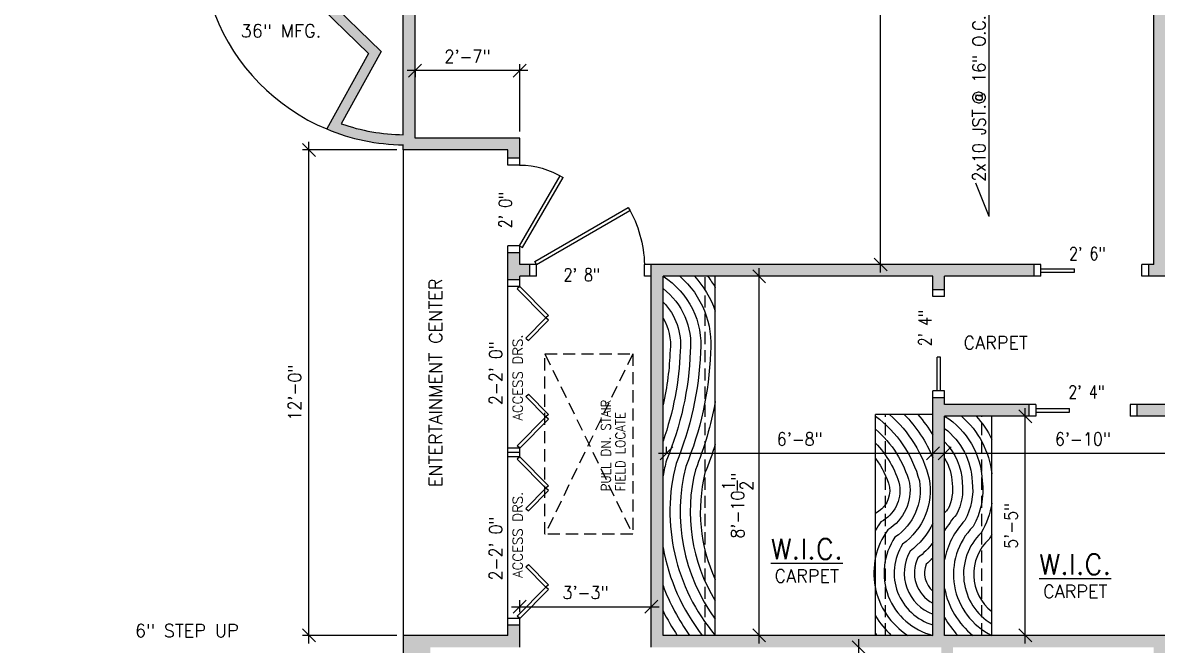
# Model space of a CAD drawing. Header units: inches. Extents: x -2 to 1640, y -2 to 1106.
# Drawn here: x 869.4 to 1205.8, y 503 to 687.7 of the extents above; entities that cross this region are included whole.
import ezdxf
from ezdxf.enums import TextEntityAlignment as Align

# ---------------------------------------------------------------- set-up
doc = ezdxf.new("R2010")
doc.units = ezdxf.units.IN
doc.header["$LTSCALE"] = 14.4
doc.header["$MEASUREMENT"] = 0
doc.linetypes.add('HIDDEN', pattern=[0.375, 0.25, -0.125])
for name, color, linetype in [('A-ANNO-DIMS', 1, 'Continuous'), ('A-ANNO-TEXT', 7, 'Continuous'), ('A-DOOR', 6, 'Continuous'), ('A-FLOR-PATT', 9, 'Continuous'), ('A-WALL', 4, 'Continuous'), ('A-WALL-PATT', 9, 'Continuous'), ('ALL-ELSE', 31, 'Continuous')]:
    doc.layers.add(name, color=color, linetype=linetype)
doc.styles.add('RS', font='romans.shx', dxfattribs={"width": 0.9})
doc.dimstyles.new('RS', dxfattribs={"dimtxt": 0.18, "dimasz": 0.18, "dimexe": 0.18, "dimexo": 0.0625, "dimgap": 0.09, "dimtad": 0, "dimtih": 1, "dimtoh": 1, "dimdec": 4, "dimzin": 0, "dimdsep": 46, "dimtxsty": 'RS', "dimcen": 0.09, "dimclrt": 7, "dimadec": 0, "dimazin": 0, "dimtfac": 1, "dimtdec": 4, "dimtofl": 0, "dimtmove": 0, "dimatfit": 3, "dimfxl": 0, "dimtolj": 1, "dimtzin": 0, "dimarcsym": 0})

# ---------------------------------------------------------------- blocks, each defined once
blk = doc.blocks.new('C002')
for p, q in [((0, 0), (-0.5, -0.87)), ((0, 0), (27.7, -16)), ((-0.5, -0.87), (27.21, -16.87))]:
    blk.add_line(p, q)
blk.add_arc((-3.19, 0.87), 35.2, 329.7327, 358.5756)
blk = doc.blocks.new('C004')
for p, q in [((-0.49, 0.86), (20.29, 12.86)), ((0.01, -0.01), (20.81, 12)), ((0.01, -0.01), (-0.49, 0.86))]:
    blk.add_line(p, q)
blk.add_arc((-0.18, -0.02), 24.18, 0.034, 32.1808)
blk = doc.blocks.new('_Oblique')
at = {"color": 0, "linetype": 'ByBlock', "lineweight": -2}
blk.add_line((-0.5, -0.5), (0.5, 0.5), dxfattribs=at)
blk = doc.blocks.new('*D33')
at = {"layer": 'A-ANNO-DIMS', "color": 0}
for p, q in [((478.27, 789.39), (478.27, 942.39)), ((1348.27, 685.39), (1348.27, 942.39)), ((475.87, 940.47), (1350.67, 940.47))]:
    blk.add_line(p, q, dxfattribs=at)
at = {"layer": 'Defpoints', "color": 0}
for p in [(1348.27, 940.47), (478.27, 787.47), (1348.27, 683.47)]:
    blk.add_point(p, dxfattribs=at)
at = {"layer": 'A-ANNO-DIMS', "color": 0, "xscale": 3.84, "yscale": 3.84, "zscale": 3.84, "rotation": 180}
blk.add_blockref('_Oblique', (478.27, 940.47), dxfattribs=at)
at = {"layer": 'A-ANNO-DIMS', "color": 0, "xscale": 3.84, "yscale": 3.84, "zscale": 3.84}
blk.add_blockref('_Oblique', (1348.27, 940.47), dxfattribs=at)
at = {"layer": 'A-ANNO-DIMS', "color": 7, "insert": (913.27, 944.68), "char_height": 3.84, "attachment_point": 5, "style": 'RS'}
blk.add_mtext('\\A1;72\'-6"', dxfattribs=at)
blk = doc.blocks.new('*D68')
at = {"layer": 'A-ANNO-DIMS', "color": 0}
for p, q in [((980.35, 649.97), (952.35, 649.97)), ((954.27, 503.57), (954.27, 652.37)), ((980.35, 505.97), (952.35, 505.97))]:
    blk.add_line(p, q, dxfattribs=at)
at = {"layer": 'Defpoints', "color": 0}
for p in [(954.27, 649.97), (982.27, 649.97), (982.27, 505.97)]:
    blk.add_point(p, dxfattribs=at)
at = {"layer": 'A-ANNO-DIMS', "color": 0, "xscale": 3.84, "yscale": 3.84, "zscale": 3.84}
for p, rotation in [((954.27, 649.97), 90), ((954.27, 505.97), 270)]:
    blk.add_blockref('_Oblique', p, dxfattribs=dict(at, rotation=rotation))
at = {"layer": 'A-ANNO-DIMS', "color": 7, "insert": (950.06, 577.97), "char_height": 3.84, "attachment_point": 5, "rotation": 90, "style": 'RS'}
blk.add_mtext('\\A1;12\'-0"', dxfattribs=at)
blk = doc.blocks.new('*D69')
at = {"layer": 'A-ANNO-DIMS', "color": 0}
for p, q in [((1016.77, 512.89), (1016.77, 516.39)), ((1014.37, 514.47), (1058.17, 514.47))]:
    blk.add_line(p, q, dxfattribs=at)
at = {"layer": 'Defpoints', "color": 0}
for p in [(1055.77, 514.47), (1055.77, 514.47), (1016.77, 510.97)]:
    blk.add_point(p, dxfattribs=at)
at = {"layer": 'A-ANNO-DIMS', "color": 0, "xscale": 3.84, "yscale": 3.84, "zscale": 3.84, "rotation": 180}
blk.add_blockref('_Oblique', (1016.77, 514.47), dxfattribs=at)
at = {"layer": 'A-ANNO-DIMS', "color": 0, "xscale": 3.84, "yscale": 3.84, "zscale": 3.84}
blk.add_blockref('_Oblique', (1055.77, 514.47), dxfattribs=at)
at = {"layer": 'A-ANNO-DIMS', "color": 7, "insert": (1036.27, 518.68), "char_height": 3.84, "attachment_point": 5, "style": 'RS'}
blk.add_mtext('\\A1;3\'-3"', dxfattribs=at)
blk = doc.blocks.new('*D70')
at = {"layer": 'A-ANNO-DIMS', "color": 0}
for p, q in [((1060.29, 559.85), (1060.29, 561.89)), ((1139.27, 559.85), (1139.27, 561.89)), ((1057.89, 559.97), (1141.67, 559.97))]:
    blk.add_line(p, q, dxfattribs=at)
at = {"layer": 'Defpoints', "color": 0}
for p in [(1139.27, 559.97), (1060.29, 557.93), (1139.27, 557.93)]:
    blk.add_point(p, dxfattribs=at)
at = {"layer": 'A-ANNO-DIMS', "color": 0, "xscale": 3.84, "yscale": 3.84, "zscale": 3.84, "rotation": 180}
blk.add_blockref('_Oblique', (1060.29, 559.97), dxfattribs=at)
at = {"layer": 'A-ANNO-DIMS', "color": 0, "xscale": 3.84, "yscale": 3.84, "zscale": 3.84}
blk.add_blockref('_Oblique', (1139.27, 559.97), dxfattribs=at)
at = {"layer": 'A-ANNO-DIMS', "color": 7, "insert": (1099.78, 564.18), "char_height": 3.84, "attachment_point": 5, "style": 'RS'}
blk.add_mtext('\\A1;6\'-8"', dxfattribs=at)
blk = doc.blocks.new('*D71')
at = {"layer": 'A-ANNO-DIMS', "color": 0}
blk.add_line((1140.37, 559.97), (1227.17, 559.97), dxfattribs=at)
at = {"layer": 'Defpoints', "color": 0}
for p in [(1142.77, 559.97), (1224.77, 559.97), (1224.77, 559.97)]:
    blk.add_point(p, dxfattribs=at)
at = {"layer": 'A-ANNO-DIMS', "color": 0, "xscale": 3.84, "yscale": 3.84, "zscale": 3.84, "rotation": 180}
blk.add_blockref('_Oblique', (1142.77, 559.97), dxfattribs=at)
at = {"layer": 'A-ANNO-DIMS', "color": 0, "xscale": 3.84, "yscale": 3.84, "zscale": 3.84}
blk.add_blockref('_Oblique', (1224.77, 559.97), dxfattribs=at)
at = {"layer": 'A-ANNO-DIMS', "color": 7, "insert": (1183.77, 564.18), "char_height": 3.84, "attachment_point": 5, "style": 'RS'}
blk.add_mtext('\\A1;6\'-10"', dxfattribs=at)
blk = doc.blocks.new('*D72')
at = {"layer": 'A-ANNO-DIMS', "color": 0}
blk.add_line((1087.77, 503.57), (1087.77, 614.87), dxfattribs=at)
at = {"layer": 'Defpoints', "color": 0}
for p in [(1087.77, 612.47), (1087.77, 612.47), (1087.77, 505.97)]:
    blk.add_point(p, dxfattribs=at)
at = {"layer": 'A-ANNO-DIMS', "color": 0, "xscale": 3.84, "yscale": 3.84, "zscale": 3.84}
for p, rotation in [((1087.77, 612.47), 90), ((1087.77, 505.97), 270)]:
    blk.add_blockref('_Oblique', p, dxfattribs=dict(at, rotation=rotation))
at = {"layer": 'A-ANNO-DIMS', "color": 7, "insert": (1081.37, 544.47), "char_height": 3.84, "attachment_point": 5, "rotation": 90, "style": 'RS'}
blk.add_mtext('\\A1;8\'-10{\\H1.000000x;\\S1/2;}"', dxfattribs=at)
blk = doc.blocks.new('*D73')
at = {"layer": 'A-ANNO-DIMS', "color": 0}
blk.add_line((1117.27, 504.87), (1117.27, 456.07), dxfattribs=at)
at = {"layer": 'Defpoints', "color": 0}
for p in [(1117.27, 502.47), (1117.27, 458.47), (1117.27, 458.47)]:
    blk.add_point(p, dxfattribs=at)
at = {"layer": 'A-ANNO-DIMS', "color": 0, "xscale": 3.84, "yscale": 3.84, "zscale": 3.84}
for p, rotation in [((1117.27, 502.47), 90), ((1117.27, 458.47), 270)]:
    blk.add_blockref('_Oblique', p, dxfattribs=dict(at, rotation=rotation))
at = {"layer": 'A-ANNO-DIMS', "color": 7, "insert": (1113.06, 480.47), "char_height": 3.84, "attachment_point": 5, "rotation": 90, "style": 'RS'}
blk.add_mtext('\\A1;3\'-8"', dxfattribs=at)
blk = doc.blocks.new('*D90')
at = {"layer": 'A-ANNO-DIMS', "color": 0}
for p, q in [((1019.17, 673.47), (983.37, 673.47)), ((985.77, 673.55), (985.77, 671.55)), ((1016.77, 655.39), (1016.77, 675.39))]:
    blk.add_line(p, q, dxfattribs=at)
at = {"layer": 'Defpoints', "color": 0}
for p in [(985.77, 675.47), (985.77, 673.47), (1016.77, 653.47)]:
    blk.add_point(p, dxfattribs=at)
at = {"layer": 'A-ANNO-DIMS', "color": 0, "xscale": 3.84, "yscale": 3.84, "zscale": 3.84, "rotation": 180}
blk.add_blockref('_Oblique', (985.77, 673.47), dxfattribs=at)
at = {"layer": 'A-ANNO-DIMS', "color": 0, "xscale": 3.84, "yscale": 3.84, "zscale": 3.84}
blk.add_blockref('_Oblique', (1016.77, 673.47), dxfattribs=at)
at = {"layer": 'A-ANNO-DIMS', "color": 7, "insert": (1001.27, 677.68), "char_height": 3.84, "attachment_point": 5, "style": 'RS'}
blk.add_mtext('\\A1;2\'-7"', dxfattribs=at)
blk = doc.blocks.new('*D91')
at = {"layer": 'A-ANNO-DIMS', "color": 0}
for p, q in [((1123.77, 613.57), (1123.77, 784.37)), ((1092.69, 781.97), (1125.69, 781.97)), ((1122.85, 615.97), (1121.85, 615.97))]:
    blk.add_line(p, q, dxfattribs=at)
at = {"layer": 'Defpoints', "color": 0}
for p in [(1090.77, 781.97), (1123.77, 781.97), (1124.77, 615.97)]:
    blk.add_point(p, dxfattribs=at)
at = {"layer": 'A-ANNO-DIMS', "color": 0, "xscale": 3.84, "yscale": 3.84, "zscale": 3.84}
for p, rotation in [((1123.77, 781.97), 90), ((1123.77, 615.97), 270)]:
    blk.add_blockref('_Oblique', p, dxfattribs=dict(at, rotation=rotation))
at = {"layer": 'A-ANNO-DIMS', "color": 7, "insert": (1119.56, 698.97), "char_height": 3.84, "attachment_point": 5, "rotation": 90, "style": 'RS'}
blk.add_mtext('\\A1;13\'-10"', dxfattribs=at)
blk = doc.blocks.new('*D96')
at = {"layer": 'A-ANNO-DIMS', "color": 0}
for p, q in [((1166.67, 503.57), (1166.67, 573.37)), ((1165.85, 570.97), (1164.75, 570.97)), ((1166.06, 505.97), (1164.75, 505.97))]:
    blk.add_line(p, q, dxfattribs=at)
at = {"layer": 'Defpoints', "color": 0}
for p in [(1166.67, 570.97), (1167.77, 570.97), (1167.98, 505.97)]:
    blk.add_point(p, dxfattribs=at)
at = {"layer": 'A-ANNO-DIMS', "color": 0, "xscale": 3.84, "yscale": 3.84, "zscale": 3.84}
for p, rotation in [((1166.67, 570.97), 90), ((1166.67, 505.97), 270)]:
    blk.add_blockref('_Oblique', p, dxfattribs=dict(at, rotation=rotation))
at = {"layer": 'A-ANNO-DIMS', "color": 7, "insert": (1162.47, 538.47), "char_height": 3.84, "attachment_point": 5, "rotation": 90, "style": 'RS'}
blk.add_mtext('\\A1;5\'-5"', dxfattribs=at)

msp = doc.modelspace()

# ---------------------------------------------------------------- hatches: boundary and pattern name
at = {"layer": 'A-WALL-PATT'}
for points in [[(1262.26592, 683.46951), (1210.26592, 683.46951), (1210.26592, 751.46951), (1204.76592, 751.46951), (1204.76592, 615.96951), (1203.26592, 615.96951), (1203.26592, 612.46951), (1208.26592, 612.46951), (1208.26592, 677.96951), (1262.26592, 677.96951)], [(1019.76592, 615.96951), (1016.76592, 615.96951), (1016.76592, 619.46951), (1013.26592, 619.46951), (1013.26592, 611.46951), (1016.76592, 611.46951), (1016.76592, 612.46951), (1019.76592, 612.46951)], [(1280.26592, 480.96951), (1270.76592, 480.96951), (1270.76592, 510.96951), (1267.26592, 510.96951), (1267.26592, 506.46951), (1258.26592, 506.46951), (1258.26592, 502.96951), (1267.26592, 502.96951), (1267.26592, 480.96951), (1208.26592, 480.96951), (1208.26592, 502.46951), (1226.51592, 502.46951), (1226.51592, 502.96951), (1230.26592, 502.96951), (1230.26592, 506.46951), (1228.26592, 506.46951), (1228.26592, 574.46951), (1199.76592, 574.46951), (1199.76592, 570.96951), (1224.76592, 570.96951), (1224.76592, 505.96951), (1142.76592, 505.96951), (1142.76592, 570.96951), (1167.76592, 570.96951), (1167.76592, 574.46951), (1142.76592, 574.46951), (1142.76592, 576.46951), (1139.26592, 576.46951), (1139.26592, 505.96951), (1059.26592, 505.96951), (1059.26592, 612.46951), (1139.26592, 612.46951), (1139.26592, 608.46951), (1142.76592, 608.46951), (1142.76592, 612.46951), (1169.26592, 612.46951), (1169.26592, 615.96951), (1055.76592, 615.96951), (1055.76592, 612.46951), (1055.76592, 502.46951), (1141.76592, 502.46951), (1141.76592, 499.46951), (1145.26592, 499.46951), (1145.26592, 502.46951), (1204.76592, 502.46951), (1204.76592, 461.46951), (1210.26592, 461.46951), (1210.26592, 475.46951), (1280.26592, 475.46951)], [(1016.76592, 508.96951), (1013.26592, 508.96951), (1013.26592, 505.96951), (982.26592, 505.96951), (982.26592, 498.46951), (990.26592, 498.46951), (990.26592, 502.46951), (1016.76592, 502.46951)]]:
    msp.add_hatch(color=256, dxfattribs=at).paths.add_polyline_path(points)
h = msp.add_hatch(color=256, dxfattribs=at)
h.paths.add_polyline_path([(985.76592, 719.46951), (980.26592, 719.46951), (980.26592, 715.46951), (917.26592, 715.46951), (917.26592, 709.96951), (922.26626, 709.96951, 0.083775999), (926.36186, 690.1754), (947.38659, 702.49088), (971.91922, 678.5665), (959.54159, 656.16462, 0.096389061), (982.26592, 651.46954), (982.26592, 649.96951), (1013.26592, 649.96951), (1013.26592, 647.46951), (1016.76592, 647.46951), (1016.76592, 653.46951), (985.76592, 653.46951)])
h.paths.add_polyline_path([(982.26592, 709.96951), (982.26592, 654.46975, -0.081582588), (963.83297, 657.72818), (975.65113, 679.11749), (947.84374, 706.23544), (927.97604, 694.59771, -0.067888565), (925.2684, 709.96951)], flags=16)

# ---------------------------------------------------------------- linework, layer by layer
at = {"layer": 'A-ANNO-TEXT'}
for q in [(1156.01249, 724.17479), (1152.05909, 640.06913)]:
    msp.add_line((1156.01249, 630.17479), q, dxfattribs=at)
at = {"layer": 'A-DOOR'}
for p, q in [((1013.26592, 645.46951), (1013.26592, 647.46951)), ((1016.76592, 645.46951), (1016.76592, 647.46951)), ((1016.76592, 645.46951), (1013.26592, 645.46951)), ((1016.76592, 621.46951), (1013.26592, 621.46951)), ((1013.26592, 619.46951), (1013.26592, 621.46951)), ((1016.76592, 619.46951), (1016.76592, 621.46951)), ((1021.76592, 615.96951), (1019.76592, 615.96951)), ((1021.76592, 612.46951), (1021.76592, 615.96951)), ((1053.76592, 612.46951), (1053.76592, 615.96951)), ((1055.76592, 615.96951), (1053.76592, 615.96951)), ((1171.26592, 615.96951), (1169.26592, 615.96951)), ((1171.26592, 612.46951), (1171.26592, 615.96951)), ((1203.26592, 615.96951), (1201.26592, 615.96951)), ((1201.26592, 612.46951), (1201.26592, 615.96951)), ((1021.76592, 612.46951), (1019.76592, 612.46951)), ((1055.76592, 612.46951), (1053.76592, 612.46951)), ((1171.26592, 612.46951), (1169.26592, 612.46951)), ((1171.26592, 614.71951), (1181.26592, 614.71951)), ((1171.26592, 613.71951), (1181.26592, 613.71951)), ((1181.26592, 613.71951), (1181.26592, 614.71951)), ((1203.26592, 612.46951), (1201.26592, 612.46951)), ((1013.26592, 609.46951), (1013.26592, 611.46951)), ((1016.76592, 609.46951), (1013.26592, 609.46951)), ((1013.26592, 561.46951), (1013.26592, 609.46951)), ((1016.76592, 609.46951), (1016.05361, 608.76764)), ((1016.76592, 609.46951), (1016.76592, 611.46951)), ((1016.76592, 609.46951), (1025.27465, 600.83426)), ((1016.05361, 608.76764), (1024.56234, 600.13239)), ((1139.26592, 606.46951), (1139.26592, 608.46951)), ((1142.76592, 606.46951), (1139.26592, 606.46951)), ((1142.76592, 606.46951), (1142.76592, 608.46951)), ((1018.62864, 594.11045), (1024.56234, 600.13239)), ((1019.34095, 593.40859), (1025.27465, 599.43052)), ((1025.27465, 600.83426), (1024.56234, 600.13239)), ((1025.27465, 599.43052), (1024.56234, 600.13239)), ((1018.62864, 594.11045), (1019.34095, 593.40859)), ((1140.51592, 578.46951), (1140.51592, 588.46951)), ((1141.51592, 588.46951), (1140.51592, 588.46951)), ((1141.51592, 578.46951), (1141.51592, 588.46951)), ((1018.62864, 576.82856), (1019.34095, 577.53043)), ((1018.62864, 576.82856), (1024.56234, 570.80663)), ((1019.34095, 577.53043), (1025.27465, 571.5085)), ((1142.76592, 578.46951), (1139.26592, 578.46951)), ((1139.26592, 576.46951), (1139.26592, 578.46951)), ((1142.76592, 576.46951), (1142.76592, 578.46951)), ((1169.76592, 574.46951), (1167.76592, 574.46951)), ((1169.76592, 574.46951), (1169.76592, 570.96951)), ((1169.76592, 573.21951), (1179.76592, 573.21951)), ((1169.76592, 572.21951), (1179.76592, 572.21951)), ((1179.76592, 572.21951), (1179.76592, 573.21951)), ((1197.76592, 574.46951), (1197.76592, 570.96951)), ((1199.76592, 574.46951), (1197.76592, 574.46951)), ((1016.05361, 562.17138), (1024.56234, 570.80663)), ((1016.76592, 561.46951), (1025.27465, 570.10476)), ((1025.27465, 571.5085), (1024.56234, 570.80663)), ((1025.27465, 570.10476), (1024.56234, 570.80663)), ((1169.76592, 570.96951), (1167.76592, 570.96951)), ((1199.76592, 570.96951), (1197.76592, 570.96951)), ((1016.76592, 561.46951), (1016.05361, 562.17138)), ((1016.76592, 561.46951), (1013.26592, 561.46951)), ((1013.26592, 558.96951), (1013.26592, 561.46951)), ((1016.76592, 560.21951), (1013.26592, 560.21951)), ((1016.76592, 558.96951), (1013.26592, 558.96951)), ((1013.26592, 510.96951), (1013.26592, 558.96951)), ((1016.76592, 558.96951), (1016.05361, 558.26764)), ((1016.76592, 558.96951), (1016.76592, 561.46951)), ((1016.76592, 558.96951), (1025.27465, 550.33426)), ((1016.05361, 558.26764), (1024.56234, 549.63239)), ((1018.62864, 543.61045), (1024.56234, 549.63239)), ((1019.34095, 542.90859), (1025.27465, 548.93052)), ((1025.27465, 550.33426), (1024.56234, 549.63239)), ((1025.27465, 548.93052), (1024.56234, 549.63239)), ((1018.62864, 543.61045), (1019.34095, 542.90859)), ((1018.62864, 526.32856), (1019.34095, 527.03043)), ((1018.62864, 526.32856), (1024.56234, 520.30663)), ((1019.34095, 527.03043), (1025.27465, 521.0085)), ((1016.05361, 511.67138), (1024.56234, 520.30663)), ((1016.76592, 510.96951), (1025.27465, 519.60476)), ((1025.27465, 521.0085), (1024.56234, 520.30663)), ((1025.27465, 519.60476), (1024.56234, 520.30663)), ((1016.76592, 510.96951), (1016.05361, 511.67138)), ((1016.76592, 510.96951), (1013.26592, 510.96951)), ((1013.26592, 508.96951), (1013.26592, 510.96951)), ((1016.76592, 508.96951), (1016.76592, 510.96951))]:
    msp.add_line(p, q, dxfattribs=at)
at = {"layer": 'A-FLOR-PATT'}
for points in [[(1059.26592, 612.46951, -0.283934545), (1070.35716, 589.92821, -0.08862824), (1063.14224, 556.96951, 0.243760434), (1074.76592, 505.96951, 1.592057297)], [(1064.27727, 612.46951, -0.240715197), (1073.35162, 589.72802, -0.087873855), (1065.99519, 556.01858, 0.224648371), (1074.76592, 510.81032)], [(1068.56811, 612.46951, -0.101581299), (1074.76592, 602.16331)], [(1072.49856, 612.46951, -0.03044837), (1074.76592, 609.16975)], [(1059.26592, 608.82184, -0.260077434), (1067.36278, 590.13248, -0.08941882), (1060.29222, 557.92869, 0.019836125), (1059.26592, 553.29533, 0.019836125)], [(1059.26592, 604.83742, -0.225503248), (1064.36851, 590.34201, -0.076104166), (1059.26592, 563.60972, -0.076104166)], [(1059.26592, 600.01593, -0.167082186), (1061.37437, 590.55851, -0.047059152), (1059.26592, 574.37024, -0.047059152)], [(1074.76592, 575.30388, -0.051834166), (1068.85117, 555.07619, 0.201273128), (1074.76592, 516.19046)], [(1122.26592, 570.96951, -0.169958302), (1135.27516, 551.79034, -0.294645178), (1128.04003, 535.11141, 0.520893353), (1139.26592, 505.96951, 1.592057297)], [(1126.42379, 571.46951, -0.150395301), (1138.21062, 552.42379, -0.287850793), (1130.23294, 532.98065, 0.495626946), (1139.26592, 509.07796)], [(1130.78377, 571.46951, -0.094404692), (1139.26592, 558.648)], [(1134.84604, 571.46951, -0.043097124), (1139.26592, 565.30688)], [(1142.76592, 570.96951, -0.247324822), (1153.92827, 551.75968, -0.161207008), (1151.18669, 538.24936, 0.514606263), (1156.76592, 505.96951, 1.592057297)], [(1147.78015, 570.96951, -0.185960732), (1156.76592, 553.89876)], [(1152.071, 570.96951, -0.069515755), (1156.76592, 564.17943)], [(1122.26592, 567.13315, -0.150495848), (1132.33737, 551.16337, -0.302595435), (1125.91866, 537.31524, 0.427730808), (1131.83226, 505.96951)], [(1142.76592, 567.32351, -0.224261467), (1150.93539, 551.51798, -0.157864972), (1148.76059, 540.05687, 0.145383197), (1142.76592, 528.32834, 0.145383197)], [(1074.76592, 562.70935, -0.021682509), (1071.71032, 554.14271, 0.170791078), (1074.76592, 522.53752)], [(1122.26592, 563.01597, -0.125457197), (1129.39595, 550.54645, -0.312570664), (1123.87496, 539.59837, 0.028848227), (1122.26592, 537.19919, 0.028848227)], [(1142.76592, 563.34045, -0.190761926), (1147.94165, 551.2752, -0.154167773), (1146.3, 541.81845, 0.05758083), (1142.76592, 536.97197, 0.05758083)], [(1142.76592, 558.51668, -0.133780957), (1144.9465, 551.03066, -0.14994314), (1143.80208, 543.53032, 0.013764181), (1142.76592, 542.30666, 0.013764181)], [(1122.26592, 558.39717, -0.091156669), (1126.44836, 549.94664, -0.313041942), (1122.26592, 542.14124, -0.313041942)], [(1156.76592, 545.17197, -0.094443765), (1153.57874, 536.39649, 0.494187228), (1156.76592, 509.37056)], [(1139.26592, 539.22281, -0.119273848), (1132.49817, 530.92373, 0.461608427), (1139.26592, 512.24047, 0.461608427)], [(1156.76592, 535.93973, -0.014912588), (1155.93493, 534.49586, 0.461807849), (1156.76592, 513.00049)], [(1059.26592, 532.06941, 0.121153509), (1070.90412, 505.96951)], [(1139.26592, 533.49088, -0.06174379), (1134.84379, 528.94889, 0.411081301), (1139.26592, 515.51417, 0.411081301)], [(1139.26592, 528.91014, -0.023438132), (1137.2901, 527.07687, 0.32131527), (1139.26592, 519.09877, 0.32131527)], [(1059.26592, 520.75883, 0.066996115), (1067.15816, 505.96951)], [(1142.76592, 519.87584, 0.181271921), (1151.14739, 505.96951)], [(1059.26592, 513.24349, 0.032001821), (1063.50421, 505.96951)], [(1122.26592, 511.7336, 0.074483533), (1126.94407, 505.96951)], [(1142.76592, 511.23221, 0.063074569), (1146.69247, 505.96951)], [(1122.26592, 506.53723, 0.00665177), (1122.75054, 505.96951)]]:
    msp.add_lwpolyline(points, format="xyb", dxfattribs=at)
at = {"layer": 'A-WALL'}
for p, q in [((1204.76592, 615.96951), (1204.76592, 751.46951)), ((985.76592, 653.46951), (985.76592, 719.46951)), ((982.26592, 654.46975), (982.26592, 709.96951)), ((947.84374, 706.23544), (975.65113, 679.11749)), ((947.38659, 702.49088), (971.91922, 678.5665)), ((971.91922, 678.5665), (959.54159, 656.16462)), ((975.65113, 679.11749), (963.83297, 657.72818)), ((1016.76592, 653.46951), (985.76592, 653.46951)), ((1016.76592, 647.46951), (1016.76592, 653.46951)), ((982.26592, 649.96951), (982.26592, 651.46954)), ((1013.26592, 649.96951), (982.26592, 649.96951)), ((1013.26592, 647.46951), (1013.26592, 649.96951)), ((1016.76592, 647.46951), (1013.26592, 647.46951)), ((1016.76592, 619.46951), (1013.26592, 619.46951)), ((1013.26592, 611.46951), (1013.26592, 619.46951)), ((1016.76592, 615.96951), (1016.76592, 619.46951)), ((1019.76592, 615.96951), (1016.76592, 615.96951)), ((1019.76592, 612.46951), (1019.76592, 615.96951)), ((1055.76592, 612.46951), (1055.76592, 615.96951)), ((1169.26592, 615.96951), (1055.76592, 615.96951)), ((1169.26592, 612.46951), (1169.26592, 615.96951)), ((1204.76592, 615.96951), (1203.26592, 615.96951)), ((1203.26592, 612.46951), (1203.26592, 615.96951)), ((1019.76592, 612.46951), (1016.76592, 612.46951)), ((1016.76592, 611.46951), (1016.76592, 612.46951)), ((1055.76592, 502.46951), (1055.76592, 612.46951)), ((1059.26592, 505.96951), (1059.26592, 612.46951)), ((1139.26592, 612.46951), (1059.26592, 612.46951)), ((1139.26592, 608.46951), (1139.26592, 612.46951)), ((1169.26592, 612.46951), (1142.76592, 612.46951)), ((1142.76592, 608.46951), (1142.76592, 612.46951)), ((1208.26592, 612.46951), (1203.26592, 612.46951)), ((1016.76592, 611.46951), (1013.26592, 611.46951)), ((1142.76592, 608.46951), (1139.26592, 608.46951)), ((1139.26592, 505.96951), (1139.26592, 576.46951)), ((1142.76592, 576.46951), (1139.26592, 576.46951)), ((1142.76592, 574.46951), (1142.76592, 576.46951)), ((1167.76592, 574.46951), (1142.76592, 574.46951)), ((1167.76592, 574.46951), (1167.76592, 570.96951)), ((1228.26592, 574.46951), (1199.76592, 574.46951)), ((1199.76592, 574.46951), (1199.76592, 570.96951)), ((1142.76592, 505.96951), (1142.76592, 570.96951)), ((1167.76592, 570.96951), (1142.76592, 570.96951)), ((1224.76592, 570.96951), (1199.76592, 570.96951)), ((1013.26592, 505.96951), (1013.26592, 508.96951)), ((1016.76592, 508.96951), (1013.26592, 508.96951)), ((1016.76592, 502.46951), (1016.76592, 508.96951)), ((982.26592, 505.96951), (982.26592, 498.46951)), ((1013.26592, 505.96951), (982.26592, 505.96951)), ((1139.26592, 505.96951), (1059.26592, 505.96951)), ((1224.76592, 505.96951), (1142.76592, 505.96951))]:
    msp.add_line(p, q, dxfattribs=at)
for radius, start, end in [(60.74307, 247.3149935, 269.3431112), (57.74307, 250.6472577, 269.3032931)]:
    msp.add_arc((982.96805, 712.20855), radius, start, end, dxfattribs=at)
at = {"layer": 'ALL-ELSE'}
for p, q in [((982.26592, 649.96951), (982.26592, 505.96951)), ((1074.76592, 505.96951), (1074.76592, 612.46951)), ((1122.26592, 505.96951), (1122.26592, 571.46951)), ((1139.26592, 571.46951), (1122.26592, 571.46951)), ((1156.76592, 505.96951), (1156.76592, 570.96951))]:
    msp.add_line(p, q, dxfattribs=at)
at = {"layer": 'ALL-ELSE', "linetype": 'HIDDEN'}
for p, q in [((1071.76592, 505.96951), (1071.76592, 612.46951)), ((1024.26592, 589.46951), (1050.26592, 535.96951)), ((1050.26592, 589.46951), (1024.26592, 535.96951)), ((1125.26592, 505.96951), (1125.26592, 571.46951)), ((1153.76592, 505.96951), (1153.76592, 570.96951))]:
    msp.add_line(p, q, dxfattribs=at)
msp.add_lwpolyline([(1024.26592, 589.46951), (1050.26592, 589.46951), (1050.26592, 535.96951), (1024.26592, 535.96951)], close=True, dxfattribs=at)
at = {"layer": 'ALL-ELSE'}
msp.add_arc((982.96805, 712.20855), 60.74307, 201.26777, 247.3149935, dxfattribs=at)

# ---------------------------------------------------------------- block references
at = {"layer": 'A-DOOR', "xscale": -1}
for name, p, rotation in [('C004', (1016.76592, 621.46951), 270), ('C002', (1021.76592, 615.96951), 180)]:
    msp.add_blockref(name, p, dxfattribs=dict(at, rotation=rotation))

# ---------------------------------------------------------------- texts
at = {"layer": 'A-ANNO-TEXT', "style": 'RS', "width": 0.9}
for s, height, p in [('2x10 JST.@ 16" O.C. ABV.', 3.84, (1154.86732, 640.55415)), ('2-2\' 0"', 3.84, (1011.60235, 574.26865)), ('PULL DN. STAIR', 2.88, (1043.78078, 548.67792)), ('FIELD LOCATE', 2.88, (1048.07678, 548.67792)), ('2-2\' 0"', 3.84, (1011.60235, 522.26749))]:
    msp.add_text(s, height=height, rotation=90, dxfattribs=at).set_placement(p)
at = {"layer": 'A-ANNO-TEXT', "style": 'RS'}
msp.add_text('36" MFG.', height=3.84, dxfattribs=at).set_placement((934.07493, 683.35451))
at = {"layer": 'A-ANNO-TEXT', "style": 'RS', "width": 0.8}
for s, p in [('2\' 0"', (1012.49749, 632.16134)), ('2\' 4"', (1136.95827, 597.11444))]:
    msp.add_text(s, height=3.84, rotation=90, dxfattribs=at).set_placement(p, align=Align.MIDDLE)
for s, p in [('2\' 6"', (1185.04589, 619.21202)), ('2\' 8"', (1035.17878, 612.91035)), ('2\' 4"', (1184.83445, 578.18015))]:
    msp.add_text(s, height=3.84, dxfattribs=at).set_placement(p, align=Align.MIDDLE)
at = {"layer": 'A-ANNO-TEXT', "style": 'RS'}
for s, height, p in [('ENTERTAINMENT CENTER', 3.84, (993.76592, 549.96951)), ('ACCESS DRS.', 2.88, (1017.60821, 569.63936)), ('ACCESS DRS.', 2.88, (1017.60821, 523.01325))]:
    msp.add_text(s, height=height, rotation=90, dxfattribs=at).set_placement(p)
for s, height, p in [('CARPET', 3.84, (1157.89893, 592.74782)), ('%%UW.I.C.', 6, (1101.86832, 531.60206)), ('%%UW.I.C.', 6, (1181.48562, 527.01388)), ('CARPET', 3.84, (1101.86832, 523.60206)), ('CARPET', 3.84, (1181.48562, 519.01388)), ('6" STEP UP', 3.84, (918.07996, 507.36561))]:
    msp.add_text(s, height=height, dxfattribs=at).set_placement(p, align=Align.MIDDLE)

# ---------------------------------------------------------------- dimensions: what is measured, and where the dimension line sits
at = {"layer": 'A-ANNO-DIMS'}
for base, p1, p2, picture, middle in [((1348.26592, 940.46951), (478.26592, 787.46951), (1348.26592, 683.46951), '*D33', (913.26592, 944.67522)), ((985.76592, 673.46951), (1016.76592, 653.46951), (985.76592, 675.46951), '*D90', (1001.26592, 677.67522)), ((1224.76592, 559.96951), (1142.76592, 559.96951), (1224.76592, 559.96951), '*D71', (1183.76592, 564.17522)), ((1055.76592, 514.46951), (1016.76592, 510.96951), (1055.76592, 514.46951), '*D69', (1036.26592, 518.67522))]:
    dim = msp.add_linear_dim(base=base, p1=p1, p2=p2, dimstyle='RS', override={"dimscale": 48, "dimtxt": 0.08, "dimasz": 0.08, "dimexe": 0.04, "dimexo": 0.04, "dimgap": 0.04, "dimtad": 1, "dimtih": 0, "dimtoh": 0, "dimzin": 3, "dimlunit": 4, "dimblk": 'OBLIQUE', "dimdle": 0.05, "dimtofl": 1, "dimtmove": 2}, dxfattribs=at)
    dim.commit()
    dim.dimension.update_dxf_attribs({"geometry": picture, "text_midpoint": middle})
for base, p1, p2, picture, middle in [((1123.76592, 781.96951), (1124.76592, 615.96951), (1090.76592, 781.96951), '*D91', (1119.5602, 698.96951)), ((954.26592, 649.96951), (982.26592, 505.96951), (982.26592, 649.96951), '*D68', (950.0602, 577.96951)), ((1166.6722, 570.96951), (1167.98197, 505.96951), (1167.76592, 570.96951), '*D96', (1162.46648, 538.46951)), ((1117.26592, 458.46951), (1117.26592, 502.46951), (1117.26592, 458.46951), '*D73', (1113.0602, 480.46951))]:
    dim = msp.add_linear_dim(base=base, p1=p1, p2=p2, angle=90, dimstyle='RS', override={"dimscale": 48, "dimtxt": 0.08, "dimasz": 0.08, "dimexe": 0.04, "dimexo": 0.04, "dimgap": 0.04, "dimtad": 1, "dimtih": 0, "dimtoh": 0, "dimzin": 3, "dimlunit": 4, "dimblk": 'OBLIQUE', "dimdle": 0.05, "dimtofl": 1, "dimtmove": 2}, dxfattribs=at)
    dim.commit()
    dim.dimension.update_dxf_attribs({"geometry": picture, "text_midpoint": middle})
dim = msp.add_linear_dim(base=(1087.76592, 612.46951), p1=(1087.76592, 505.96951), p2=(1087.76592, 612.46951), angle=90, dimstyle='RS', override={"dimscale": 48, "dimtxt": 0.08, "dimasz": 0.08, "dimexe": 0.04, "dimexo": 0.04, "dimgap": 0.04, "dimtad": 1, "dimtih": 0, "dimtoh": 0, "dimzin": 3, "dimlunit": 4, "dimblk": 'OBLIQUE', "dimdle": 0.05, "dimtofl": 1, "dimtmove": 2}, dxfattribs=at)
dim.commit()
dim.dimension.update_dxf_attribs({"geometry": '*D72', "text_midpoint": (1081.36592, 544.46951), "dimtype": 160})
dim = msp.add_linear_dim(base=(1139.26592, 559.96951), p1=(1060.29222, 557.92869), p2=(1139.26592, 557.92869), text='6\'-8"', dimstyle='RS', override={"dimscale": 48, "dimtxt": 0.08, "dimasz": 0.08, "dimexe": 0.04, "dimexo": 0.04, "dimgap": 0.04, "dimtad": 1, "dimtih": 0, "dimtoh": 0, "dimzin": 3, "dimlunit": 4, "dimblk": 'OBLIQUE', "dimdle": 0.05, "dimtofl": 1, "dimtmove": 2}, dxfattribs=at)
dim.commit()
dim.dimension.update_dxf_attribs({"geometry": '*D70', "text_midpoint": (1099.77907, 564.17522)})

doc.saveas('drawing.dxf')
